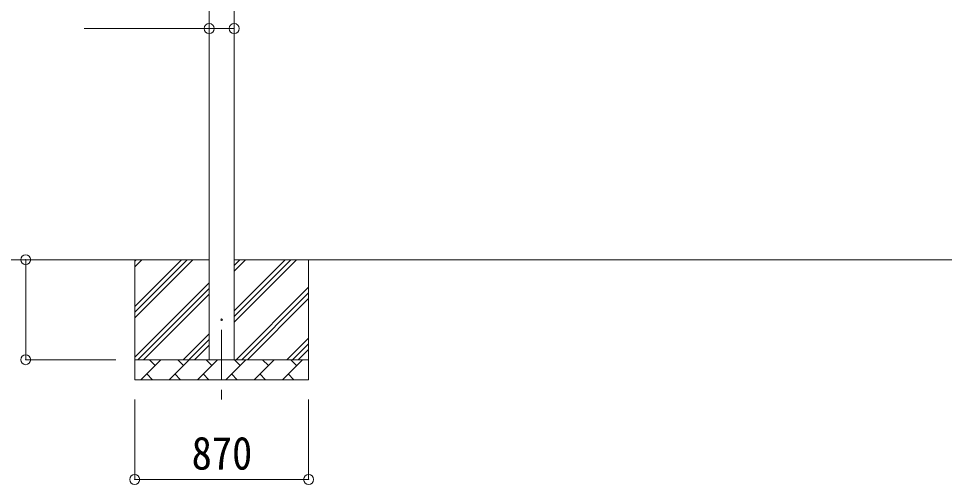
# Model space of a CAD drawing. Units: millimetres at full size, sheet at 1:50. Extents: x -14053 to 14053, y -9700 to 9700.
# Drawn here: x -9534 to -4903, y -6079 to -3750 of the extents above; entities that cross this region are included whole.
import ezdxf
from ezdxf.enums import TextEntityAlignment as Align

# ---------------------------------------------------------------- set-up
doc = ezdxf.new("R2010")
doc.units = ezdxf.units.MM
doc.header["$LTSCALE"] = 50
doc.header["$PDMODE"] = 32
doc.header["$PDSIZE"] = 50
doc.linetypes.add('CHAIN1', pattern=[8, 5, -1, 1, -1])
for name, color, linetype, lineweight in [('0-1_Defpoints', 7, 'CHAIN1', 9), ('0-2_TEXT1', 4, 'Continuous', 9), ('0-3_SHAPE', 7, 'Continuous', 9), ('0-8_TABLE1', 6, 'Continuous', 9)]:
    doc.layers.add(name, color=color, linetype=linetype, lineweight=lineweight)
doc.styles.add('ＭＳ ゴシック', font='')
doc.styles.get('ＭＳ ゴシック').set_extended_font_data('MS Gothic')

msp = doc.modelspace()

# ---------------------------------------------------------------- linework, layer by layer
at = {"layer": '0-1_Defpoints'}
msp.add_line((-8518.4, -5305.37), (-8518.4, -5654.37), dxfattribs=at)
at = {"layer": '0-2_TEXT1'}
for p, q in [((-8580.9, -5455.37), (-8580.9, -2600.37)), ((-8455.9, -2600.37), (-8455.9, -5455.37))]:
    msp.add_line(p, q, dxfattribs=at)
msp.add_circle((-8518.4, -5255.37), 4.5, dxfattribs=at)
at = {"layer": '0-3_SHAPE'}
for p, q in [((-8580.9, -4955.37), (-10217.1, -4955.37)), ((-8953.4, -4955.37), (-8953.4, -5555.37)), ((-8953.4, -5188.85), (-8719.92, -4955.37)), ((-8953.4, -5217.14), (-8691.63, -4955.37)), ((-8953.4, -5245.42), (-8663.35, -4955.37)), ((-8953.4, -4962.58), (-8946.19, -4955.37)), ((-8953.4, -4990.86), (-8917.91, -4955.37)), ((-3307.9, -4955.37), (-8455.9, -4955.37)), ((-8455.9, -4984.2), (-8427.08, -4955.37)), ((-8455.9, -5012.48), (-8398.79, -4955.37)), ((-8455.9, -5267.04), (-8144.23, -4955.37)), ((-8455.9, -5210.47), (-8200.8, -4955.37)), ((-8455.9, -5238.76), (-8172.52, -4955.37)), ((-8083.4, -4955.37), (-8083.4, -5555.37)), ((-8953.4, -5443.41), (-8580.9, -5070.91)), ((-8446.24, -5455.37), (-8083.4, -5092.53)), ((-8937.08, -5455.37), (-8580.9, -5099.2)), ((-8908.79, -5455.37), (-8580.9, -5127.48)), ((-8417.96, -5455.37), (-8083.4, -5120.81)), ((-8389.67, -5455.37), (-8083.4, -5149.1)), ((-8710.8, -5455.37), (-8580.9, -5325.47)), ((-8682.52, -5455.37), (-8580.9, -5353.76)), ((-8191.68, -5455.37), (-8083.4, -5347.09)), ((-8654.23, -5455.37), (-8580.9, -5382.04)), ((-8163.4, -5455.37), (-8083.4, -5375.37)), ((-8135.12, -5455.37), (-8083.4, -5403.66)), ((-8953.4, -5455.37), (-8083.4, -5455.37)), ((-8921.95, -5555.37), (-8821.95, -5455.37)), ((-8850.51, -5483.93), (-8879.06, -5455.37)), ((-8780.53, -5555.37), (-8680.53, -5455.37)), ((-8709.09, -5483.93), (-8737.64, -5455.37)), ((-8639.11, -5555.37), (-8539.11, -5455.37)), ((-8567.66, -5483.93), (-8596.22, -5455.37)), ((-8497.69, -5555.37), (-8397.69, -5455.37)), ((-8426.24, -5483.93), (-8454.8, -5455.37)), ((-8356.27, -5555.37), (-8256.27, -5455.37)), ((-8284.82, -5483.93), (-8313.37, -5455.37)), ((-8214.85, -5555.37), (-8114.85, -5455.37)), ((-8143.4, -5483.93), (-8171.95, -5455.37)), ((-8083.4, -5555.37), (-8953.4, -5555.37)), ((-8893.4, -5526.82), (-8864.85, -5555.37)), ((-8751.98, -5526.82), (-8723.43, -5555.37)), ((-8610.56, -5526.82), (-8582, -5555.37)), ((-8469.14, -5526.82), (-8440.58, -5555.37)), ((-8327.71, -5526.82), (-8299.16, -5555.37)), ((-8186.29, -5526.82), (-8157.74, -5555.37))]:
    msp.add_line(p, q, dxfattribs=at)
at = {"layer": '0-8_TABLE1'}
for p, q in [((-9498.4, -4955.37), (-9048.4, -4955.37)), ((-9498.4, -5455.37), (-9498.4, -4955.37)), ((-9498.4, -5455.37), (-9048.4, -5455.37)), ((-8953.4, -6054.37), (-8953.4, -5654.37)), ((-8083.4, -6054.37), (-8083.4, -5654.37)), ((-8953.4, -6054.37), (-8083.4, -6054.37))]:
    msp.add_line(p, q, dxfattribs=at)
msp.add_lwpolyline([(-8455.9, -3799.7), (-8580.9, -3799.7), (-9205.47, -3799.7)], dxfattribs=at)
for p in [(-8580.9, -3799.7), (-8455.9, -3799.7), (-9498.4, -4955.37), (-9498.4, -5455.37), (-8953.4, -6054.37), (-8083.4, -6054.37)]:
    msp.add_point(p, dxfattribs=at)

# ---------------------------------------------------------------- texts
at = {"layer": '0-8_TABLE1', "color": 7, "style": 'ＭＳ ゴシック', "width": 0.9}
msp.add_text('870', height=165, dxfattribs=at).set_placement((-8668.4, -6054.37), align=Align.BOTTOM_LEFT)

doc.saveas('drawing.dxf')
